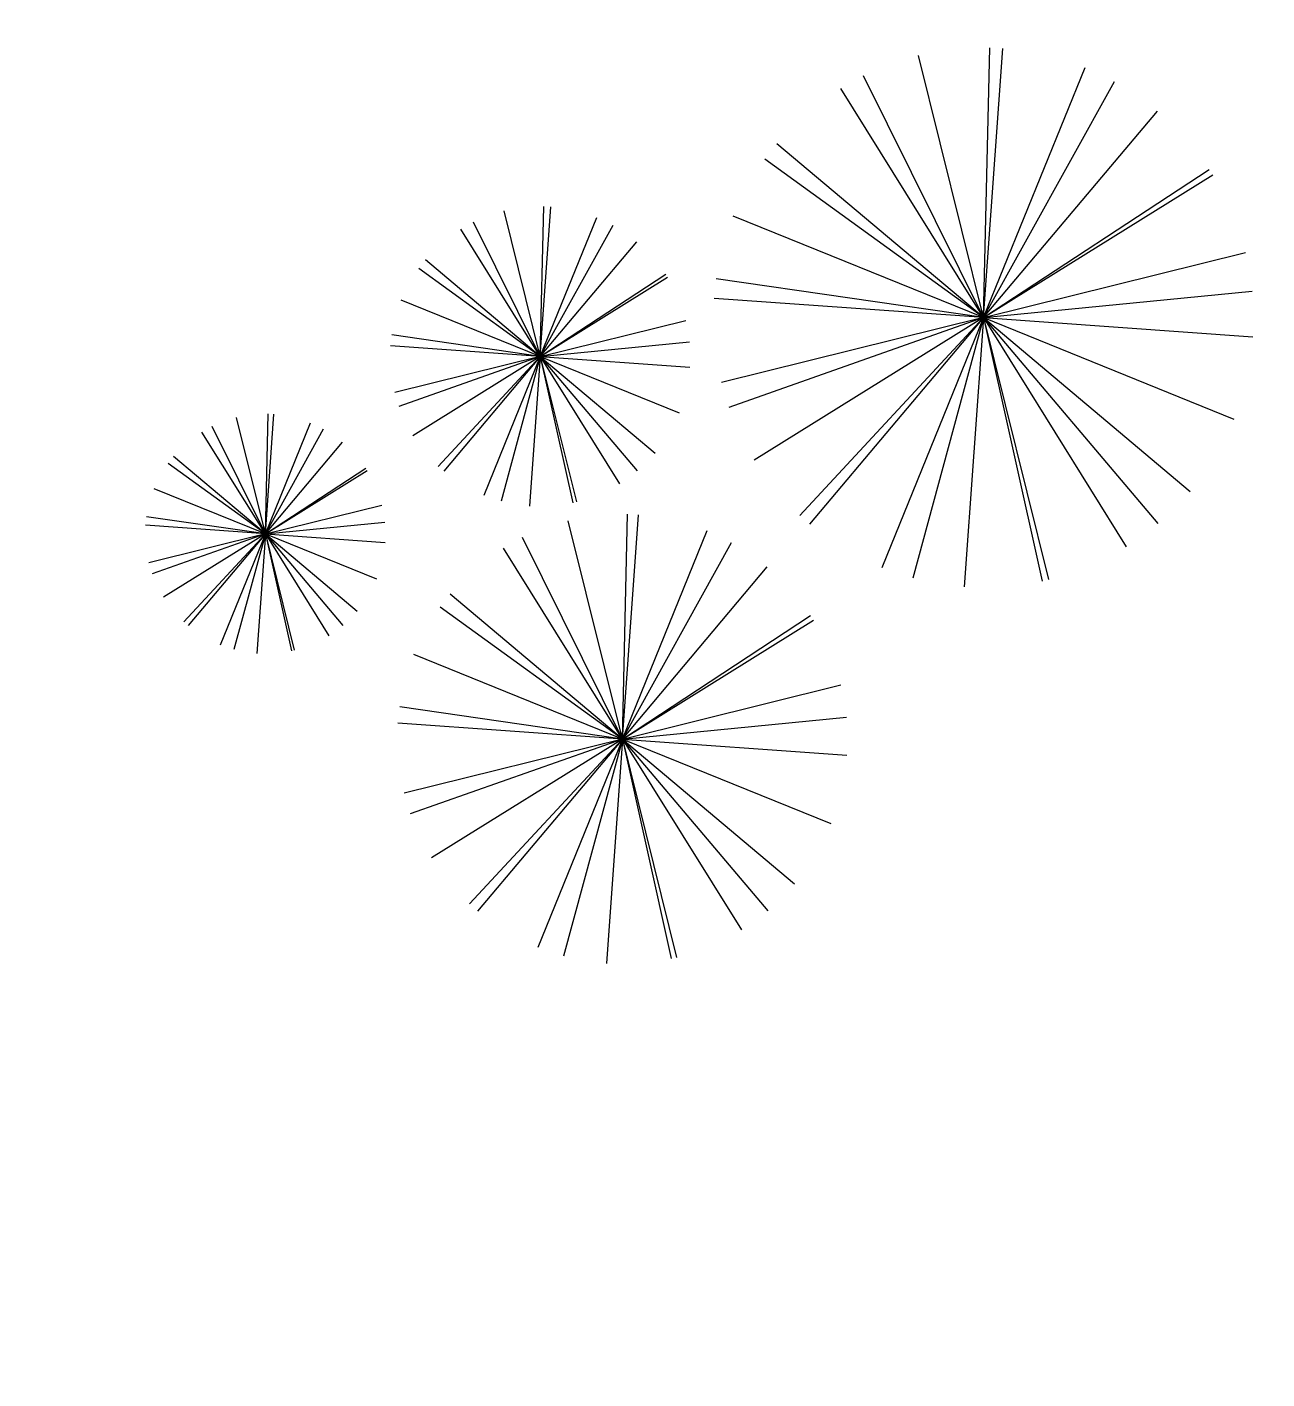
# Model space of a CAD drawing. Header units: millimetres. Extents: x 111 to 1506, y 14 to 566.
# Drawn here: x 260.237 to 263.518, y 94.691 to 98.27 of the extents above; entities that cross this region are included whole.
import ezdxf

# ---------------------------------------------------------------- set-up
doc = ezdxf.new("R2010")
doc.units = ezdxf.units.MM
doc.layers.add('fer', color=8, linetype='Continuous')
doc.layers.add('G', color=254, linetype='Continuous', lineweight=5)

msp = doc.modelspace()

# ---------------------------------------------------------------- hatches: boundary and pattern name
at = {"lineweight": 100, "ltscale": 1000}
h = msp.add_hatch(dxfattribs=at)
h.set_pattern_fill('AR-HBONE', color=256, scale=0.046, angle=-22.08523, style=0)
h.set_pattern_definition([(22.914772, (797.12783, 1599.99595), (0.097837146, 0.241122153), [0.552, -0.184]), (112.914772, (797.29731, 1600.0676), (0.097837146, 0.241122153), [0.552, -0.184])])
edge = h.paths.add_edge_path()
edge.add_line((295.08201, 132.30753), (297.74963, 131.63818))
edge.add_line((297.74963, 131.63818), (297.54448, 130.9164))
edge.add_line((297.54448, 130.9164), (248.83294, 99.17733))
edge.add_line((248.83294, 99.17733), (247.06971, 88.40748))
edge.add_line((247.06971, 88.40748), (245.10407, 88.77997))
edge.add_line((245.10407, 88.77997), (247.00179, 100.37129))
edge.add_line((247.00179, 100.37129), (294.89948, 131.58008))
edge.add_line((294.89948, 131.58008), (295.07765, 132.30862))
edge.add_line((295.07765, 132.30862), (297.72701, 131.64385))
at = {"layer": 'G', "lineweight": 100, "ltscale": 1000}
h = msp.add_hatch(dxfattribs=at)
h.set_pattern_fill('AR-HBONE', color=256, scale=0.046, angle=-105.01068, style=0)
h.set_pattern_definition([(299.989322, (1759.44181, -290.11183), (0.251336119, -0.067395514), [0.552, -0.184]), (29.989322, (1759.53378, -290.2712), (0.251336119, -0.067395514), [0.552, -0.184])])
edge = h.paths.add_edge_path()
edge.add_line((245.14386, 88.77243), (288.23794, 78.57046))
edge.add_line((288.23794, 78.57046), (200.7159, 95.15598))
edge.add_line((200.7159, 95.15598), (201.10543, 97.11776))
edge.add_line((201.10543, 97.11776), (290.19297, 80.23558))

# ---------------------------------------------------------------- linework, layer by layer
at = {"layer": 'fer', "color": 97}
for p, q in [((262.76755, 97.50048), (262.78396, 98.21485)), ((262.76755, 97.50048), (262.78396, 98.21485)), ((262.76755, 97.50048), (262.81845, 98.21322)), ((262.76755, 97.50048), (262.81845, 98.21322)), ((262.76755, 97.50048), (262.59571, 98.19407)), ((262.76755, 97.50048), (262.59571, 98.19407)), ((262.76755, 97.50048), (262.4501, 98.14065)), ((262.76755, 97.50048), (262.4501, 98.14065)), ((262.76755, 97.50048), (263.03621, 98.1626)), ((262.76755, 97.50048), (263.03621, 98.1626)), ((262.76755, 97.50048), (262.38979, 98.10702)), ((262.76755, 97.50048), (262.38979, 98.10702)), ((262.76755, 97.50048), (263.11406, 98.12539)), ((262.76755, 97.50048), (263.11406, 98.12539)), ((262.76755, 97.50048), (263.22767, 98.04718)), ((262.76755, 97.50048), (263.22767, 98.04718)), ((262.76755, 97.50048), (262.22085, 97.9606)), ((262.76755, 97.50048), (262.22085, 97.9606)), ((262.76755, 97.50048), (262.18896, 97.91979)), ((262.76755, 97.50048), (262.18896, 97.91979)), ((262.76755, 97.50048), (263.36478, 97.89278)), ((262.76755, 97.50048), (263.36478, 97.89278)), ((262.76755, 97.50048), (263.37409, 97.87823)), ((262.76755, 97.50048), (263.37409, 97.87823)), ((261.59478, 97.39754), (261.49931, 97.78287)), ((261.59478, 97.39754), (261.49931, 97.78287)), ((261.59478, 97.39754), (261.60389, 97.79441)), ((261.59478, 97.39754), (261.60389, 97.79441)), ((261.59478, 97.39754), (261.62306, 97.79351)), ((261.59478, 97.39754), (261.62306, 97.79351)), ((261.59478, 97.39754), (261.41842, 97.75319)), ((261.59478, 97.39754), (261.41842, 97.75319)), ((261.59478, 97.39754), (261.74403, 97.76539)), ((261.59478, 97.39754), (261.74403, 97.76539)), ((262.76755, 97.50048), (262.10542, 97.76914)), ((262.76755, 97.50048), (262.10542, 97.76914)), ((261.59478, 97.39754), (261.38491, 97.73451)), ((261.59478, 97.39754), (261.38491, 97.73451)), ((261.59478, 97.39754), (261.78729, 97.74472)), ((261.59478, 97.39754), (261.78729, 97.74472)), ((261.59478, 97.39754), (261.8504, 97.70126)), ((261.59478, 97.39754), (261.8504, 97.70126)), ((261.59478, 97.39754), (261.29106, 97.65316)), ((261.59478, 97.39754), (261.29106, 97.65316)), ((262.76755, 97.50048), (263.46113, 97.67231)), ((262.76755, 97.50048), (263.46113, 97.67231)), ((261.59478, 97.39754), (261.27334, 97.63049)), ((261.59478, 97.39754), (261.27334, 97.63049)), ((261.59478, 97.39754), (261.92658, 97.61549)), ((261.59478, 97.39754), (261.92658, 97.61549)), ((261.59478, 97.39754), (261.93174, 97.60741)), ((261.59478, 97.39754), (261.93174, 97.60741)), ((262.76755, 97.50048), (262.06037, 97.60288)), ((262.76755, 97.50048), (262.06037, 97.60288)), ((262.76755, 97.50048), (263.47868, 97.5703)), ((262.76755, 97.50048), (263.47868, 97.5703)), ((261.59478, 97.39754), (261.22693, 97.5468)), ((261.59478, 97.39754), (261.22693, 97.5468)), ((262.76755, 97.50048), (262.05481, 97.55138)), ((262.76755, 97.50048), (262.05481, 97.55138)), ((262.76755, 97.50048), (262.07396, 97.32864)), ((262.76755, 97.50048), (262.07396, 97.32864)), ((262.76755, 97.50048), (262.09378, 97.26251)), ((262.76755, 97.50048), (262.09378, 97.26251)), ((262.76755, 97.50048), (262.16101, 97.12272)), ((262.76755, 97.50048), (262.16101, 97.12272)), ((262.76755, 97.50048), (262.28155, 96.97665)), ((262.76755, 97.50048), (262.28155, 96.97665)), ((262.76755, 97.50048), (262.30743, 96.95378)), ((262.76755, 97.50048), (262.30743, 96.95378)), ((262.76755, 97.50048), (262.49888, 96.83835)), ((262.76755, 97.50048), (262.49888, 96.83835)), ((262.76755, 97.50048), (262.58065, 96.8108)), ((262.76755, 97.50048), (262.58065, 96.8108)), ((262.76755, 97.50048), (262.71664, 96.78774)), ((262.76755, 97.50048), (262.71664, 96.78774)), ((262.76755, 97.50048), (263.22898, 96.95488)), ((262.76755, 97.50048), (262.92257, 96.80294)), ((262.76755, 97.50048), (263.31424, 97.04036)), ((262.76755, 97.50048), (263.1453, 96.89394)), ((262.76755, 97.50048), (262.93938, 96.80689)), ((262.76755, 97.50048), (263.48029, 97.44957)), ((262.76755, 97.50048), (263.42967, 97.23182)), ((262.76755, 97.50048), (263.22898, 96.95488)), ((262.76755, 97.50048), (262.92257, 96.80294)), ((262.76755, 97.50048), (263.31424, 97.04036)), ((262.76755, 97.50048), (263.1453, 96.89394)), ((262.76755, 97.50048), (262.93938, 96.80689)), ((262.76755, 97.50048), (263.48029, 97.44957)), ((262.76755, 97.50048), (263.42967, 97.23182)), ((261.59478, 97.39754), (261.9801, 97.49301)), ((261.59478, 97.39754), (261.9801, 97.49301)), ((261.59478, 97.39754), (261.19881, 97.42582)), ((261.59478, 97.39754), (261.19881, 97.42582)), ((261.59478, 97.39754), (261.2019, 97.45443)), ((261.59478, 97.39754), (261.2019, 97.45443)), ((261.59478, 97.39754), (261.98985, 97.43633)), ((261.59478, 97.39754), (261.98985, 97.43633)), ((261.59478, 97.39754), (261.20945, 97.30208)), ((261.59478, 97.39754), (261.20945, 97.30208)), ((261.59478, 97.39754), (261.22046, 97.26533)), ((261.59478, 97.39754), (261.22046, 97.26533)), ((261.59478, 97.39754), (261.25781, 97.18768)), ((261.59478, 97.39754), (261.25781, 97.18768)), ((261.59478, 97.39754), (261.32478, 97.10653)), ((261.59478, 97.39754), (261.32478, 97.10653)), ((261.59478, 97.39754), (261.33915, 97.09382)), ((261.59478, 97.39754), (261.33915, 97.09382)), ((261.59478, 97.39754), (261.44552, 97.02969)), ((261.59478, 97.39754), (261.44552, 97.02969)), ((261.59478, 97.39754), (261.49095, 97.01438)), ((261.59478, 97.39754), (261.49095, 97.01438)), ((261.59478, 97.39754), (261.5665, 97.00157)), ((261.59478, 97.39754), (261.5665, 97.00157)), ((261.59478, 97.39754), (261.85113, 97.09443)), ((261.59478, 97.39754), (261.6809, 97.01002)), ((261.59478, 97.39754), (261.8985, 97.14192)), ((261.59478, 97.39754), (261.80464, 97.06057)), ((261.59478, 97.39754), (261.69024, 97.01222)), ((261.59478, 97.39754), (261.85113, 97.09443)), ((261.59478, 97.39754), (261.6809, 97.01002)), ((261.59478, 97.39754), (261.8985, 97.14192)), ((261.59478, 97.39754), (261.80464, 97.06057)), ((261.59478, 97.39754), (261.69024, 97.01222)), ((261.59478, 97.39754), (261.99074, 97.36926)), ((261.59478, 97.39754), (261.96263, 97.24828)), ((261.59478, 97.39754), (261.99074, 97.36926)), ((261.59478, 97.39754), (261.96263, 97.24828)), ((260.86726, 96.92786), (260.87455, 97.24535)), ((260.86726, 96.92786), (260.87455, 97.24535)), ((260.86726, 96.92786), (260.88988, 97.24463)), ((260.86726, 96.92786), (260.88988, 97.24463)), ((260.86726, 96.92786), (260.72617, 97.21238)), ((260.86726, 96.92786), (260.72617, 97.21238)), ((260.86726, 96.92786), (260.79089, 97.23612)), ((260.86726, 96.92786), (260.79089, 97.23612)), ((260.86726, 96.92786), (260.98667, 97.22213)), ((260.86726, 96.92786), (260.98667, 97.22213)), ((260.86726, 96.92786), (260.69937, 97.19743)), ((260.86726, 96.92786), (260.69937, 97.19743)), ((260.86726, 96.92786), (261.02127, 97.2056)), ((260.86726, 96.92786), (261.02127, 97.2056)), ((260.86726, 96.92786), (261.07176, 97.17083)), ((260.86726, 96.92786), (261.07176, 97.17083)), ((260.86726, 96.92786), (260.61011, 97.11422)), ((260.86726, 96.92786), (260.61011, 97.11422)), ((260.86726, 96.92786), (260.62428, 97.13236)), ((260.86726, 96.92786), (260.62428, 97.13236)), ((260.86726, 96.92786), (261.1327, 97.10221)), ((260.86726, 96.92786), (261.1327, 97.10221)), ((260.86726, 96.92786), (261.13683, 97.09575)), ((260.86726, 96.92786), (261.13683, 97.09575)), ((260.86726, 96.92786), (260.57298, 97.04726)), ((260.86726, 96.92786), (260.57298, 97.04726)), ((260.86726, 96.92786), (261.17552, 97.00423)), ((260.86726, 96.92786), (261.17552, 97.00423)), ((260.86726, 96.92786), (260.55296, 96.97337)), ((260.86726, 96.92786), (260.55296, 96.97337)), ((260.86726, 96.92786), (261.18332, 96.95889)), ((260.86726, 96.92786), (261.18332, 96.95889)), ((261.81212, 96.38465), (261.66893, 96.96263)), ((261.81212, 96.38465), (261.66893, 96.96263)), ((261.81212, 96.38465), (261.8258, 96.97995)), ((261.81212, 96.38465), (261.8258, 96.97995)), ((261.81212, 96.38465), (261.85454, 96.9786)), ((261.81212, 96.38465), (261.85454, 96.9786)), ((260.86726, 96.92786), (260.55049, 96.95048)), ((260.86726, 96.92786), (260.55049, 96.95048)), ((260.86726, 96.92786), (260.559, 96.85149)), ((260.86726, 96.92786), (260.559, 96.85149)), ((260.86726, 96.92786), (260.56781, 96.82209)), ((260.86726, 96.92786), (260.56781, 96.82209)), ((260.86726, 96.92786), (260.59769, 96.75997)), ((260.86726, 96.92786), (260.59769, 96.75997)), ((260.86726, 96.92786), (260.65126, 96.69504)), ((260.86726, 96.92786), (260.65126, 96.69504)), ((260.86726, 96.92786), (260.66276, 96.68488)), ((260.86726, 96.92786), (260.66276, 96.68488)), ((260.86726, 96.92786), (260.74785, 96.63358)), ((260.86726, 96.92786), (260.74785, 96.63358)), ((260.86726, 96.92786), (260.7842, 96.62133)), ((260.86726, 96.92786), (260.7842, 96.62133)), ((260.86726, 96.92786), (260.84463, 96.61108)), ((260.86726, 96.92786), (260.84463, 96.61108)), ((260.86726, 96.92786), (261.07234, 96.68537)), ((260.86726, 96.92786), (260.93616, 96.61784)), ((260.86726, 96.92786), (261.11024, 96.72336)), ((260.86726, 96.92786), (261.03515, 96.65828)), ((260.86726, 96.92786), (260.94363, 96.6196)), ((260.86726, 96.92786), (261.18403, 96.90523)), ((260.86726, 96.92786), (261.16154, 96.80845)), ((260.86726, 96.92786), (261.07234, 96.68537)), ((260.86726, 96.92786), (260.93616, 96.61784)), ((260.86726, 96.92786), (261.11024, 96.72336)), ((260.86726, 96.92786), (261.03515, 96.65828)), ((260.86726, 96.92786), (260.94363, 96.6196)), ((260.86726, 96.92786), (261.18403, 96.90523)), ((260.86726, 96.92786), (261.16154, 96.80845)), ((261.81212, 96.38465), (262.03601, 96.93642)), ((261.81212, 96.38465), (262.03601, 96.93642)), ((261.81212, 96.38465), (261.49733, 96.8901)), ((261.81212, 96.38465), (261.49733, 96.8901)), ((261.81212, 96.38465), (261.54758, 96.91812)), ((261.81212, 96.38465), (261.54758, 96.91812)), ((261.81212, 96.38465), (262.10088, 96.90541)), ((261.81212, 96.38465), (262.10088, 96.90541)), ((261.81212, 96.38465), (262.19556, 96.84023)), ((261.81212, 96.38465), (262.19556, 96.84023)), ((261.81212, 96.38465), (261.35654, 96.76808)), ((261.81212, 96.38465), (261.35654, 96.76808)), ((261.81212, 96.38465), (261.32996, 96.73407)), ((261.81212, 96.38465), (261.32996, 96.73407)), ((261.81212, 96.38465), (262.30982, 96.71156)), ((261.81212, 96.38465), (262.30982, 96.71156)), ((261.81212, 96.38465), (262.31757, 96.69944)), ((261.81212, 96.38465), (262.31757, 96.69944)), ((261.81212, 96.38465), (261.26035, 96.60853)), ((261.81212, 96.38465), (261.26035, 96.60853)), ((261.81212, 96.38465), (262.39011, 96.52784)), ((261.81212, 96.38465), (262.39011, 96.52784)), ((261.81212, 96.38465), (261.2228, 96.46998)), ((261.81212, 96.38465), (261.2228, 96.46998)), ((261.81212, 96.38465), (261.21817, 96.42707)), ((261.81212, 96.38465), (261.21817, 96.42707)), ((261.81212, 96.38465), (262.40474, 96.44283)), ((261.81212, 96.38465), (262.40474, 96.44283)), ((261.81212, 96.38465), (261.23413, 96.24145)), ((261.81212, 96.38465), (261.23413, 96.24145)), ((261.81212, 96.38465), (261.25065, 96.18633)), ((261.81212, 96.38465), (261.25065, 96.18633)), ((261.81212, 96.38465), (261.30667, 96.06985)), ((261.81212, 96.38465), (261.30667, 96.06985)), ((261.81212, 96.38465), (261.40712, 95.94812)), ((261.81212, 96.38465), (261.40712, 95.94812)), ((261.81212, 96.38465), (261.42869, 95.92906)), ((261.81212, 96.38465), (261.42869, 95.92906)), ((261.81212, 96.38465), (261.58824, 95.83287)), ((261.81212, 96.38465), (261.58824, 95.83287)), ((261.81212, 96.38465), (261.65638, 95.80991)), ((261.81212, 96.38465), (261.65638, 95.80991)), ((261.81212, 96.38465), (261.7697, 95.7907)), ((261.81212, 96.38465), (261.7697, 95.7907)), ((261.81212, 96.38465), (262.19665, 95.92998)), ((261.81212, 96.38465), (261.94131, 95.80337)), ((261.81212, 96.38465), (262.12692, 95.8792)), ((261.81212, 96.38465), (261.95532, 95.80666)), ((261.81212, 96.38465), (262.19665, 95.92998)), ((261.81212, 96.38465), (261.94131, 95.80337)), ((261.81212, 96.38465), (262.12692, 95.8792)), ((261.81212, 96.38465), (261.95532, 95.80666)), ((261.81212, 96.38465), (262.2677, 96.00121)), ((261.81212, 96.38465), (262.40607, 96.34222)), ((261.81212, 96.38465), (262.36389, 96.16076)), ((261.81212, 96.38465), (262.2677, 96.00121)), ((261.81212, 96.38465), (262.40607, 96.34222)), ((261.81212, 96.38465), (262.36389, 96.16076))]:
    msp.add_line(p, q, dxfattribs=at)

doc.saveas('drawing.dxf')
